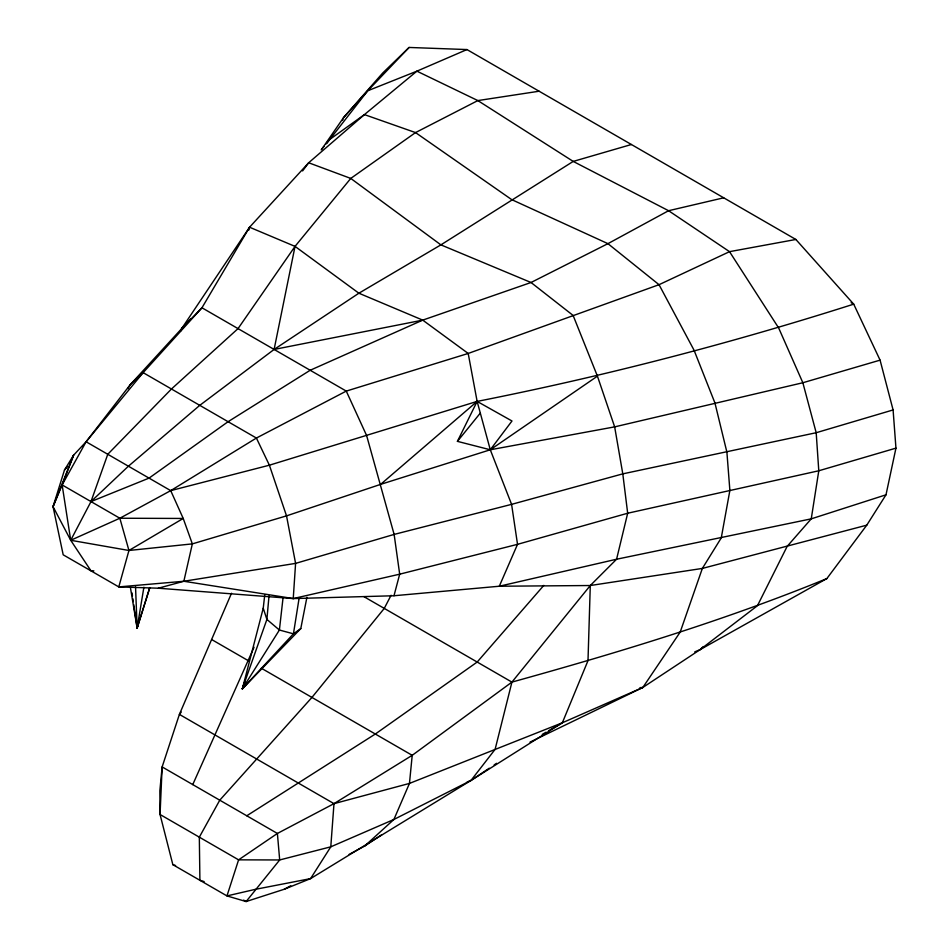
<?xml version="1.0" encoding="UTF-8"?>
<svg xmlns="http://www.w3.org/2000/svg" width="949" height="949" viewBox="0 0 949 949"><rect width="100%" height="100%" fill="white"/><g stroke="black" fill="none" stroke-linecap="round" stroke-linejoin="round"><path stroke-width="1.42" d="M321.877 149.005L343.574 117.581L382.72 73.002L409.09 47.45L466.944 49.562L795.867 239.468L853.709 304.154L880.079 360.146L893.092 409.944L895.951 448.142L885.998 494.809L866.769 525.165L702.355 568.427L590.29 585.521L499.304 586.233L393.989 595.747L293.241 598.57L158.317 588.214L118.791 586.909L63.192 554.809L53.049 506.659L64.473 470.052L73.607 455.176L86.098 441.771L130.143 384.808L181.615 328.686L249.563 227.226L308.674 162.765L350.762 178.424L440.894 244.866L531.025 282.494L573.113 315.436L597.431 376.16L614.655 426.872L622.793 473.859L627.68 513.231L616.577 559.234L590.29 585.521L588 660.634L562.342 722.782L470.977 780.458L310.572 878.62L284.297 889.237L246.123 901.55L226.965 895.915L172.86 864.681L160.049 814.491L159.847 790.778L162.137 766.922L179.397 714.395L231.509 593.244M93.868 570.859L90.997 570.859L70.712 540.278L53.049 506.659L73.607 455.176L62.136 484.927L119.847 518.237L128.945 550.479L118.791 586.909L183.845 581.263L293.241 598.57L295.59 563.386L286.527 515.865L269.386 465.2L256.396 438.047L143.133 372.649L130.143 384.808L128.008 388.675M181.235 712.094L179.397 714.395L333.989 803.649L330.786 846.828L310.572 878.62L255.305 889.355L226.965 895.915L238.602 859.841L277.393 833.459L333.989 803.649L412.21 755.321L511.926 682.106L590.29 585.521M130.393 587.36L137.142 628.048L137.368 625.118M269.018 595.806L266.894 619.424L242.375 688.796L300.786 628.582L306.93 597.229M300.786 628.582L293.443 633.825L242.375 688.796L263.241 608.202L264.724 595.07M283.027 597.929L279.397 630.029L242.375 688.796L245.15 680.35M299.018 598.76L293.443 633.825L279.397 630.029L266.894 619.424L263.241 608.202M133.714 604.62L137.142 628.048L143.892 587.217M135.541 586.79L137.142 628.048L137.676 625.13M539.091 91.223L477.845 100.582L415.532 132.587L350.762 178.424L295.032 246.384L274.107 349.446L199.764 405.353L128.412 466.196L90.997 501.582L70.712 540.278L128.945 550.479L192.339 543.884L286.527 515.865L380.644 484.358L490.289 449.779L614.655 426.872L802.854 382.744L880.079 360.146M161.223 587.811L158.317 588.214L183.845 581.263L192.339 543.884L183.216 518.451L170.713 490.633L86.098 441.771L62.136 484.927L53.049 506.659M248.899 230.014L249.563 227.226L295.032 246.384L358.888 293.217L422.732 320.121L468.201 353.455L477.133 401.403L490.289 449.779L511.594 504.358L517.525 544.335L499.304 586.233L616.577 559.234L811.253 518.842L885.998 494.809M866.769 525.165L826.864 578.57C724.49 620.48 618.428 652.556 511.926 682.106L495.105 749.354L470.977 780.458L393.894 819.473L330.786 846.828L279.682 859.96L238.602 859.841L160.049 814.491L162.137 766.922L277.393 833.459L279.682 859.96L246.123 901.55L243.62 900.103M393.989 595.747L399.683 574.181L394.132 534.417L366.599 435.484L346.266 391.095L201.959 307.784L181.615 328.686L180.452 331.403M137.119 622.153L137.142 628.048L149.788 587.573M137.142 628.048L149.491 588.605M342.506 120.345L343.574 117.581L367.738 90.772L409.09 47.45M192.754 784.598L254.047 647.242M597.431 376.16L490.289 449.779L457.418 441.356L477.133 401.403C604.359 376.231 730.161 343.514 853.709 304.154L851.158 302.672M245.067 685.285L242.375 688.796L244.391 684.893M391.083 595.26L384.262 608.404L311.936 697.432L219.765 800.185L199.326 837.16L199.907 880.292L204.165 881.585M242.375 688.796L244.534 684.953M249.563 227.226L201.959 307.784L143.133 372.649L86.098 441.771M530.017 742.106L642.841 687.467L680.196 632.081L702.355 568.427L721.264 537.893L729.876 490.431L726.898 452.175L714.941 402.981L694.016 350.134L659.033 284.688L607.929 243.656L511.736 199.646L415.532 132.587L364.428 114.604L329.445 139.657L325.768 144.201M295.032 246.384L238.033 328.615L171.449 389.007L107.771 454.286L90.997 501.582L149.052 478.118L228.08 421.7L310.181 370.264L422.732 320.121L531.025 282.494L607.929 243.656L668.582 210.714L723.707 197.807M326.836 143.24L367.738 90.772L416.896 71.163L466.944 49.562M302.601 170.927L308.674 162.765L364.428 114.604L416.896 71.163L477.845 100.582L573.22 161.413L668.582 210.714L729.532 251.663L778.69 328.022L802.854 382.744L816.187 432.72L818.785 470.775L811.253 518.842L787.148 546.387L757.456 605.687L700.196 649.591L642.841 687.467L562.342 722.782L409.458 783.423L333.989 803.649M490.289 449.779L511.986 420.988L477.133 401.403L269.386 465.2L170.713 490.633L119.847 518.237L70.712 540.278L62.136 484.927M321.165 149.895L323.929 146.478M457.418 441.356L480.313 413.088M543.824 585.391L477.181 662.046L375.318 734.028L246.776 815.784M64.473 470.052L67.379 466.789M181.615 328.686L190.619 318.947M694.751 651.892L700.196 649.591L703.339 646.53M349.113 854.42L364.665 846.057L393.894 819.473L409.458 783.423L412.21 755.321L261.343 668.226M380.644 484.358L477.133 401.403M489.257 768.204L470.977 780.458L467.122 782.012M494.132 764.93L496.576 763.304M364.665 846.057L381.83 834.657M170.713 490.633L256.396 438.047L346.266 391.095L468.201 353.455L659.033 284.688L729.532 251.663L795.867 239.468M128.945 550.479L183.216 518.451L119.847 518.237M542.235 734.419L546.007 732.237M548.522 730.777L562.342 722.782M700.196 649.591L826.864 578.57M284.297 889.237L290.774 885.761M893.092 409.944L816.187 432.72L622.793 473.859L511.594 504.358L394.132 534.417L295.59 563.386L183.845 581.263M895.951 448.142L818.785 470.775L627.68 513.231L517.525 544.335L399.683 574.181L293.241 598.57M631.405 144.509L573.22 161.413L440.894 244.866L358.888 293.217L274.107 349.446L422.732 320.121M639.923 687.657L642.841 687.467M172.86 864.681L175.601 865.535M364.096 596.755L511.926 682.106M211.663 639.543L248.555 660.836M131.994 592.9L132.421 595.83M132.86 598.76L133.287 601.69"/></g></svg>
